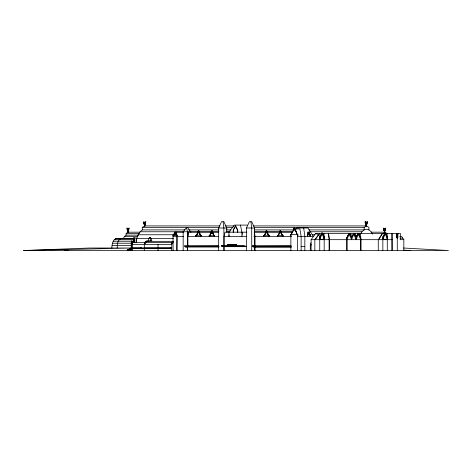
<?xml version="1.0" encoding="UTF-8"?>
<svg xmlns="http://www.w3.org/2000/svg" width="472" height="472" viewBox="0 0 472 472"><rect width="100%" height="100%" fill="white"/><g stroke="black" fill="none" stroke-linecap="round" stroke-linejoin="round"><path stroke-width="0.71" d="M223.881 250.52L223.881 228.005L223.091 221.751M227.557 245.045L227.533 245.517L228.088 245.587M227.522 245.67L227.41 245.11M228.253 245.121C229.457 244.809 227.25 245.57 228.708 245.794M228.206 245.287L228.295 245.705M111.84 248.018C112.023 244.573 112.537 239.387 116.555 238.431L133.889 238.431M235.805 245.517L235.617 245.7M230.702 245.08C231.256 244.933 230.141 246.024 230.938 245.741M231.298 245.664L231.557 245.263M234.295 245.8C233.439 245.989 234.501 245.033 234.023 245.08M128.236 229.174L128.472 229.351C127.853 231.605 126.549 226.005 127.387 228.684L126.927 228.242L127.328 230.625L127.759 230.318L127.664 231.014L127.841 230.46L127.877 231.009L128.16 230.501L128.378 231.014L129.121 228.242L128.661 228.684C129.623 227.097 128.136 228.513 128.478 229.38C129.458 231.427 127.894 228.489 128.366 229.174M144.45 223.197L144.638 224.3C144.898 227.404 144.756 226.43 144.934 224.241L145.152 224.749L145.057 224.052L145.317 224.589L145.293 223.787L145.606 224.023L145.405 223.356C145.352 222.347 144.568 224.69 144.32 223.197C145.24 222.129 145.323 224.3 145.152 224.153M366.909 223.993C366.337 222.182 367.033 223.704 365.824 223.545C366.502 221.899 364.779 223.628 365.835 224.442L366.909 223.993L366.75 223.091L366.113 222.849M396.456 233.428L396.492 237.292L397.276 238.148L397.383 233.428M230.714 245.487L231.038 245.357L230.678 245.446M231.416 245.611L231.463 245.393M128.083 230.82C127.499 232.79 128.555 232.785 127.965 230.82M384.692 230.82C384.963 232.79 384.308 232.79 384.58 230.82M144.225 223.091C144.922 222.418 143.105 220.76 144.161 222.418L143.695 221.982L144.113 222.695L143.742 222.459L144.119 223.132L143.771 223.238L144.161 223.421C144.491 222.436 143.535 224.336 144.456 224.442L144.863 224.507M365.829 222.949L365.151 221.48L365.534 222.418L365.074 221.982L365.487 222.695L365.116 222.459L365.493 223.132L365.216 223.639L365.546 223.639L365.363 224.023L365.676 223.787L365.652 224.589L365.912 224.052L365.965 224.637C365.588 223.663 366.03 222.318 365.44 223.993M384.291 229.463C384.108 229.899 383.223 229.014 383.954 228.955L383.535 228.242L384.002 228.684C382.951 226.666 385.075 229.492 383.824 230.283L384.137 230.047L383.942 230.625L384.373 230.318L384.544 230.932M128.089 230.773L127.239 229.941L128.089 229.109M127.688 230.708L127.676 229.463M127.865 230.566C128.673 231.427 128.018 228.607 128.762 229.622M145.01 224.442L145.529 223.356L144.456 222.908M366.243 224.353L365.888 224.3L366.508 226.147L365.841 226.147L366.467 224.3L366.113 224.353L366.697 223.675L366.113 223.002L366.526 223.197M384.993 229.463C385.134 229.87 386.061 229.026 385.323 228.955L385.736 228.242L385.27 228.684C386.373 226.873 384.361 229.026 385.217 229.351L385.429 229.941L384.981 230.708C382.91 231.239 384.721 228.507 384.296 229.174M384.704 230.613L384.161 229.681M385.117 230.2L385.117 229.681M384.981 230.708L385.24 229.622L384.574 229.109M232.737 245.605L233.227 245.576L232.684 245.098M233.227 245.576L232.891 245.281M227.486 245.139L227.941 244.803M136.166 241.221C136.933 236.956 138.573 232.43 142.296 229.899L185.048 229.899M195.968 235.322L195.845 236.342L195.845 235.322L196.476 235.322L197.939 232.631L197.939 231.799M199.196 231.799L199.196 232.631L200.612 235.322L201.219 235.322L201.096 236.342L201.096 235.322M209.326 235.322L209.202 236.342L209.202 235.322L209.833 235.322L211.297 232.631L211.297 231.799M212.553 231.799L212.553 232.631L213.963 235.322L214.577 235.322L214.453 236.342L214.453 235.322M224.088 246.419L224.088 236.342L224.991 232.177L246.915 232.177M229.209 234.956L228.908 236.342L228.908 232.177L234.407 225.091L247.275 225.091M242.785 232.177L241.882 236.342L241.882 232.177L240.484 225.091M263.824 235.322L263.7 236.342L263.7 235.322L264.344 235.322L265.854 232.631L265.854 231.799M267.152 231.799L267.152 232.631L268.609 235.322L269.235 235.322L269.111 236.342L269.111 235.322M277.613 235.322L277.489 236.342L277.489 235.322L278.138 235.322L279.642 232.631L279.642 231.799M280.946 231.799L280.946 232.631L282.398 235.322L283.023 235.322L282.899 236.342L282.899 235.322M233.398 231.61L233.233 232.177L233.233 230.094L235.557 225.923L237.723 230.094L237.723 232.177M232.749 244.856L232.855 245.245M237.723 231.61L237.558 232.177L237.558 230.094L235.392 225.923M310.316 250.52L310.316 244.933L310.93 242.85M319.739 239.682L322.093 233.587L323.969 233.587L324.17 239.682M382.851 239.682L385.205 233.587L387.081 233.587L387.282 239.682M235.746 244.944L235.339 245.635L235.976 245.564M235.398 245.115L235.357 245.475M307.951 234.507L308.841 232.159L309.691 234.507L310.228 234.507L310.228 236.342L308.841 232.159L307.591 235.776L307.809 236.342L307.809 234.507M309.06 232.159L308.169 234.507L307.591 234.507L307.591 235.776L307.455 232.159L309.06 232.159L309.909 234.507M141.919 247.723L140.078 248.561L130.278 248.561L132.119 247.475L132.119 244.431L132.815 242.596L172.109 242.596L171.413 244.431L172.109 242.183L173.525 241.245M171.773 247.723L169.938 248.561L142.467 248.561L144.302 247.475L144.302 244.012L145.004 242.183L146.886 240.932L148.072 241.475M144.302 244.183L145.004 242.348L147.252 240.932M173.271 241.345L147.252 241.345L145.364 242.596L144.668 244.431L145.364 242.183L145.004 242.183M171.773 250.52L171.773 244.012L172.475 242.183L173.419 241.558M228.165 245.198L228.749 245.027M355.988 236.861L355.569 234.041L353.805 234.041L356.118 239.682L358.313 234.041L360.083 234.041L361.056 239.682L361.056 250.52M351.445 236.861L351.044 234.041L349.28 234.041L351.557 239.682L353.805 234.041M349.28 234.041L346.832 239.682L346.832 237.622M218.66 250.52L218.66 228.005L221.504 221.751L223.934 221.751L226.772 228.005L226.772 232.177M246.496 250.52L246.496 228.005L249.334 221.751L251.771 221.751L254.609 228.005L254.609 246.095L253.918 246.095M293.543 230.855L294.428 228.908L299.885 228.908L301.13 236.342L301.13 250.52M348.012 235.746C348.601 232.985 349.811 232.973 350.472 235.711M349.132 233.546L348.135 235.746L347.722 235.746L347.722 236.413M352.525 235.711L353.528 233.428M353.652 233.428L352.236 236.212M235.823 245.617L235.422 245.381L235.793 245.104M357.044 235.675L358.012 233.563L358.496 233.563L359.481 235.664M358.136 233.563L356.755 236.177M233.398 232.177L233.398 230.094L235.557 225.923M291.224 234.448L292.298 232.371L292.298 231.209L293.065 231.209L293.678 230.023M292.9 231.209L294.186 228.005M291.383 234.448L292.298 232.371M396.81 233.428L396.81 237.292L397.276 238.148L397.902 237.292L396.456 237.292L397.276 238.148L397.719 237.292L397.719 233.428M174.935 232.177L173.46 235.009L176.481 235.009L174.935 232.177L183.708 232.177M173.578 235.009L175.053 232.177L176.605 235.009M134.827 242.183L132.479 242.183L132.178 241.015L131.617 241.015L132.007 241.682L131.918 248.101M232.69 244.856L233.858 245.074M196.352 235.322L197.815 232.631L197.815 231.799M209.71 235.322L211.173 232.631L211.173 231.799M320.718 235.31L321.757 233.003L322.305 233.003L323.308 235.262M383.824 235.31L384.869 233.003L385.417 233.003L386.421 235.262M264.226 235.322L265.73 232.631L265.73 231.799M278.014 235.322L279.524 232.631L279.524 231.799M234.242 245.369L234.1 245.682M234.295 245.593L234.029 245.611M346.997 237.622L347.84 235.746M347.481 236.413L347.121 237.622L346.708 237.622L346.708 250.52M131.617 241.015L131.228 241.682L131.316 250.52M127.688 229.174L127.292 230.259M127.959 230.773L128.762 230.259M365.57 223.356L365.965 222.908M235.953 245.641L235.481 245.788M379.057 239.056L382.491 233.428L378.267 239.682L378.267 250.52M138.662 235.133L126.136 235.133L124.555 236.466L123.198 238.584L133.511 238.584M360.39 234.153L361.924 231.77L364.148 229.899L366.537 229.256L368.921 229.899L371.151 231.77L372.679 234.153M397.276 238.148L397.831 237.292L397.902 233.428M134.054 239.516L134.166 238.177L133.34 238.177M315.249 239.682L319.573 233.428L314.836 239.682L314.836 250.52M295.832 229.197L296.658 228.005L308.033 228.005L313.231 236.342L297.685 236.342L297.897 234.448L290.675 234.448L290.675 235.817L291.053 236.018L290.675 235.817M311.107 250.52L311.107 239.682L315.65 233.428L400.386 233.428L400.203 239.682L403.837 239.682L403.837 250.52M232.814 244.891L233.138 244.797M232.979 245.818L233.127 245.198M232.725 245.546L233.186 245.794L233.31 245.381M190.924 232.177L187.59 227.593L186.499 227.593L183.16 231.758L183.16 250.52M176.917 235.009L176.699 250.52M173.165 250.52L172.953 235.009L177.035 235.009L176.817 236.342L175.053 232.177L173.289 236.342L173.071 235.009M228.236 245.056L228.601 244.944M228.035 245.587L227.469 245.67M297.519 250.52L297.519 236.018L297.897 235.817M230.271 245.204L230.271 245.8L230.277 245.027M293.82 228.607L294.186 228.418M230.059 244.962L229.569 245.074L230.483 244.962M229.522 245.18L229.185 244.968M231.64 245.741L231.286 245.747M228.708 245.77L228.271 245.464M229.079 245.8L229.02 245.174L229.38 245.133M236.195 245.8L236.555 245.133M236.248 245.174L236.572 245.216M384.066 229.351L384.426 229.174M384.798 230.566L385.123 230.419M231.699 245.741L231.357 245.8M233.192 245.641L232.814 245.652M126.136 235.133L126.136 233.463L127.9 232.183L139.688 232.183M383.24 233.463L384.999 232.183L386.633 233.463M236.248 245.003L236.637 245.015M236.36 244.968L236.13 245.8M172.581 242.283L173.525 241.658M173.419 241.971L172.475 242.596L171.773 244.431L132.119 244.431M142.296 229.899L142.296 227.398L144.686 225.923L219.863 225.923M254.325 227.398L364.148 227.398L366.537 225.923L368.921 227.398L368.921 229.899M130.278 248.561L131.074 248.195L129.611 248.349M130.278 248.307L140.078 248.307L141.919 247.475L141.919 248.939L140.874 248.195M142.467 248.561L143.264 248.195M142.467 248.307L169.938 248.307L171.773 247.475L144.302 247.475M230.047 245.664L229.74 245.776M233.593 245.641L234.118 245.823M228.82 245.747L228.354 245.788M227.604 244.702L228.141 244.756M121.369 238.431C117.516 239.552 117.133 244.638 117.227 248.018M230.424 244.962L230.737 244.95M231.805 245.222L231.433 244.95M232.92 244.803L234.307 244.95M145.087 224.3L144.32 223.934M127.735 229.315L128.319 229.315M365.888 223.055L366.243 223.002M384.35 229.315L384.928 229.315M383.978 229.628L383.907 230.259M234.72 245.074L235.003 245.664M236.354 244.944L236.702 245.8M235.823 245.139L235.487 245.517M230.678 244.95L230.932 244.95M235.552 244.944L235.911 245.051M23.6 250.52L89.65 248.018L131.452 248.018L23.6 250.52L448.4 250.52L403.501 248.018M67.555 250.408L64.617 250.52L68.292 250.384M145.276 223.934L145.376 224.265M365.7 223.934L365.599 224.265M366.656 223.934L366.75 224.265M144.066 223.993L144.456 224.442M145.529 223.993L145.819 221.48L145.14 222.949M144.509 224.3L144.438 224.749L144.532 224.052L144.279 224.589L144.296 223.787L143.989 224.023L144.166 223.639L143.842 223.639L144.161 223.421L144.196 223.993M225.026 225.923L233.87 225.923M253.033 225.923L366.537 225.923M142.296 227.398L218.949 227.398M226.318 227.398L232.956 227.398M218.66 228.005L226.772 228.005M246.496 228.005L254.609 228.005M294.504 228.005L295.785 231.209M294.504 228.418L294.876 228.607M293.82 229.433L293.985 228.607M294.711 228.607L294.876 229.433M385.217 229.351L384.786 229.941L384.184 229.38M385.37 229.622L385.329 230.625L384.898 230.318L384.993 231.014L384.822 230.46L384.78 231.009L384.544 230.82M188.729 229.899L218.949 229.899M226.318 229.899L230.743 229.899M254.325 229.899L294.127 229.899M308.871 229.899L364.148 229.899L364.148 227.398M127.546 230.2L127.452 230.525M128.508 230.2L128.602 230.525M384.161 230.2L384.066 230.525M384.291 230.419L384.704 230.773M140.072 231.77L218.937 231.77M226.306 231.77L229.994 231.77M254.314 231.77L292.64 231.77M309.591 231.77L361.924 231.77M211.391 232.177L188.776 232.177L187.874 236.342L218.571 236.342M218.678 232.177L212.766 232.177L213.869 235.174M254.237 232.177L292.522 232.177M371.004 232.183L384.999 232.183M296.215 231.209L296.215 232.371L297.437 234.448M199.196 232.631L200.73 235.776L198.629 232.177L196.476 235.776L196.476 235.322M212.553 232.631L214.087 235.776L211.987 232.177L209.833 235.776L209.833 235.322M267.152 232.631L268.733 235.776L266.562 232.177L264.344 235.776L264.344 235.322M280.946 232.631L282.522 235.776L280.356 232.177L278.138 235.776L278.138 235.322M126.136 233.463L139.399 233.463M353.829 233.428L354.991 235.593M138.16 234.749L174.274 234.749M312.104 234.749L315.048 234.749M195.968 235.776L201.219 235.776M209.326 235.776L214.577 235.776M263.824 235.776L269.235 235.776M277.613 235.776L283.023 235.776M173.165 236.342L183.567 236.342M224.088 236.342L246.703 236.342M253.918 236.342L291.277 236.342M124.555 236.466L137.818 236.466M399.802 236.678L401.802 236.678L403.837 239.682M133.34 238.012L136.426 238.012L136.426 242.596M400.209 238.142L402.793 238.142M136.697 238.637L149.223 238.637M150.698 238.637L173.548 238.637M115.339 238.755L133.529 238.755M133.511 239.18L134.166 239.18M133.328 239.351L134.054 239.351M323.839 235.847L323.839 236.56L324.293 236.56L324.293 239.304L319.863 239.304L319.863 236.56M386.952 235.847L386.952 236.56L387.406 236.56L387.406 239.304L382.975 239.304L382.975 236.56M133.328 239.516L134.166 239.688M114.2 239.711L134.644 239.711M311.107 239.682L392.279 239.682M133.824 240.136L134.408 240.136M133.824 240.301L134.408 240.301M133.983 240.454L134.455 240.454M113.221 241.239L134.461 241.239M133.983 241.617L134.455 241.617M132.007 241.682L132.561 241.682M133.889 241.758L134.396 241.758M131.316 241.847L132.479 241.847M133.889 242.006L134.455 242.006M133.983 242.095L134.455 242.095M172.109 242.183L172.475 242.183M112.472 243.222L131.6 243.222M144.302 244.012L144.668 244.012M171.413 244.012L171.773 244.012M229.079 244.962L228.896 245.8M234.519 244.962L235.221 244.962L235.221 245.8M310.316 244.933L311.585 244.933M235.003 245.074L234.519 245.074L234.655 244.72M112 245.534L131.228 245.534M231.038 245.593L230.784 245.682M233.575 245.475L233.858 245.788L233.457 245.605M221.356 246.048L243.971 246.048L246.703 246.673L224.088 246.673L221.356 245.8L243.971 245.8L246.703 246.419L245.245 246.419M218.754 247.039L185.744 247.039L184.676 246.036L218.754 245.871M291.324 247.039L253.606 247.039L252.538 246.036L290.982 245.871M184.676 246.036L218.754 246.036M252.538 246.036L290.982 246.036M219.108 246.372L187.933 246.372L187.579 247.039L187.579 250.52M301.13 246.526L304.835 246.526M187.915 246.874L185.744 246.874L184.676 245.871M252.538 245.871L253.606 246.874L291.324 246.874M132.119 247.475L141.919 247.475M130.945 248.349L129.487 248.514M130.821 248.514L129.363 248.685M131.387 248.685L129.239 248.85M131.263 248.85L129.116 249.015M131.145 249.015L128.992 249.186M131.664 249.186L128.024 249.352M131.481 249.352L127.906 249.517M131.363 249.517L127.782 249.682M131.24 249.682L127.658 249.853M131.664 249.853L127.534 250.018M131.706 250.018L127.41 250.184M131.588 250.184L127.287 250.349M131.588 250.349L127.163 250.52M403.542 250.142L410.162 250.52M231.504 245.062L231.74 245.8M234.773 245.676L234.684 245.776M221.356 245.8L223.881 246.372M232.832 245.08L233.333 245.304M234.248 244.95L234.419 245.8M231.634 244.95L231.858 245.8M315.65 233.428L319.609 235.215M231.386 245.652L231.681 245.357M146.886 240.932L147.706 241.475M170.734 248.195L171.773 248.939M253.983 245.871L255.045 246.874L255.045 250.52M231.687 245.092L231.221 245.552M228.649 244.986L228.832 245.393L228.342 245.523M234.714 245.747L234.655 245.074M229.74 245.711L229.652 244.72L229.829 244.962M229.846 245.641L229.829 245.074M353.829 233.687L355.209 236.094M358.372 233.817L359.776 236.248M360.549 237.552L359.941 236.248M360.089 236.915L360.767 237.552L360.767 239.682L358.313 234.041M349.304 233.711L350.69 236.212M294.711 229.433L295.62 231.209L296.375 231.209L296.375 232.371M296.215 232.371L297.272 234.448M294.699 229.528L295.513 231.386M228.725 245.08L228.772 245.393M281.135 232.177L282.291 235.174M267.341 232.177L268.733 235.776M385.205 233.587L387.406 239.304M322.093 233.587L324.293 239.304M199.408 232.177L200.73 235.776M236.608 245.062L236.578 245.8M229.439 245.062L229.528 245.8M231.079 245.092L231.156 245.8L231.103 245.222M186.499 227.593L187.467 231.758L187.467 246.49M176.245 232.177L177.106 236.342L177.106 250.52M234.602 245.605L235.003 245.788L235.044 244.962M366.307 224.241L366.532 224.749L366.437 224.052L366.691 224.589L366.667 223.787L366.98 224.023L366.803 223.639L367.127 223.639L366.809 223.421L367.228 222.459L366.856 222.695L367.269 221.982L366.809 222.418L367.192 221.48L366.514 222.949M254.432 232.177L255.045 236.342L255.045 246.172M303.697 228.005L304.835 236.342L304.835 250.52M250.927 221.751L251.718 228.005L251.718 250.52M150.12 237.428L150.515 240.761M233.51 245.605L233.451 244.72L233.628 244.962M229.711 245.605L229.711 245.074M229.345 245.216L229.351 245.8M391.742 233.428L391.866 250.52M233.634 245.576L233.628 245.074M397.276 237.292L397.276 250.52M392.279 233.428L392.279 250.52M387.282 236.56L387.282 250.52M387.075 236.56L386.515 235.262M386.639 235.847L385.294 233.003M384.993 233.003L383.612 235.894M384.639 229.941L384.639 232.413M383.73 235.31L383.246 236.56M383.37 235.894L383.37 236.56L382.851 236.56L382.851 250.52M366.172 223.675L366.172 226.147M360.643 237.552L360.643 250.52M360.065 236.915L359.652 235.664M356.879 235.675L356.466 236.678M356.59 236.177L356.59 236.678L355.522 236.678L355.522 236.094M356.118 236.678L356.118 239.682M355.646 236.678L355.086 235.593M352.36 235.711L351.947 236.714M352.065 236.212L352.065 236.714L350.926 236.714L350.926 236.212M351.557 236.714L351.557 239.682M351.05 236.714L350.566 235.711M347.115 239.682L347.115 250.52M329.509 250.52L329.509 239.682L328.465 233.428L329.096 239.682L329.096 250.52M324.17 236.56L324.17 250.52M323.963 236.56L323.403 235.262M323.526 235.847L322.187 233.003M321.88 233.003L320.5 235.894M320.624 235.31L320.134 236.56M320.258 235.894L320.258 236.56L319.739 236.56L319.739 250.52M310.01 234.507L310.01 235.776M297.732 234.448L297.732 235.817M294.67 228.418L294.67 228.005L294.021 228.005L294.021 228.418M290.84 234.448L290.84 235.817M290.888 236.018L290.864 250.52M281.064 231.799L281.064 232.631M280.692 231.799L280.692 230.843L279.896 230.843L279.896 231.799M280.569 230.843L280.569 231.799M280.02 230.843L280.02 231.799M267.276 231.799L267.276 232.631M266.898 231.799L266.898 230.843L266.102 230.843L266.102 231.799M266.78 230.843L266.78 231.799M266.226 230.843L266.226 231.799M254.609 246.832L254.609 250.52M236.519 245.322L236.519 245.8M235.162 244.962L235.097 245.8M233.51 245.074L233.51 245.54M232.159 245.8L232.159 244.632L231.976 245.8M232.035 244.632L232.1 245.8M230.147 244.962L230.088 245.8M229.469 245.251L229.404 245.8M224.088 246.673L224.088 250.52M212.677 231.799L212.677 232.631M212.311 231.799L212.311 230.843L211.533 230.843L211.533 231.799M212.188 230.843L212.188 231.799M211.657 230.843L211.657 231.799M199.32 231.799L199.32 232.631M198.954 231.799L198.954 230.843L198.181 230.843L198.181 231.799M198.836 230.843L198.836 231.799M198.299 230.843L198.299 231.799M187.874 231.758L187.874 246.172M187.467 246.655L187.467 250.52M186.806 246.036L185.744 247.039M158.037 244.431L158.037 247.475M158.037 248.691L158.037 250.52M144.798 223.675L144.798 226.147M144.302 248.939L144.302 250.52M134.827 238.012L134.827 242.596M134.608 242.183L134.608 242.596M134.343 238.012L134.343 242.183M133.865 238.012L133.865 242.301M132.119 248.425L132.119 250.52M131.918 248.797L131.918 250.52M131.617 241.847L131.617 250.52M128.024 229.941L128.024 232.413M149.53 237.428L148.119 240.761L151.866 240.761L150.456 237.428L149.53 237.428M385.187 230.66L385.028 230.324L385.187 230.66M145.346 224.401L145.193 224.058L145.346 224.401M128.231 230.902L128.16 230.501L128.231 230.902"/></g></svg>
